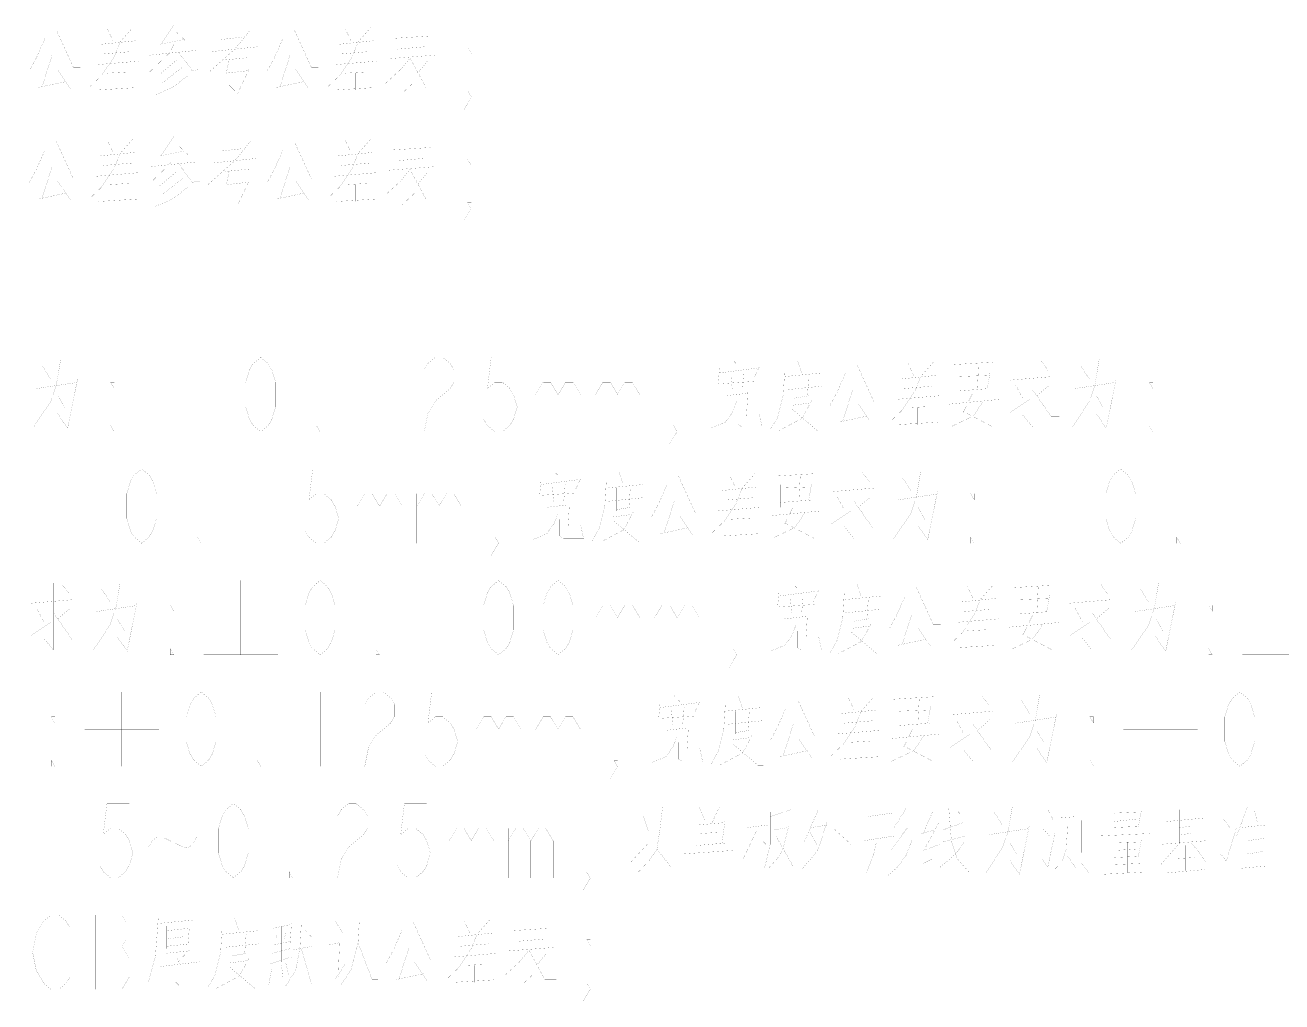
# Model space of a CAD drawing. Header units: millimetres. Extents: x 0 to 379, y 0 to 268.
# Drawn here: x 89.19 to 131.44, y 74.55 to 107.39 of the extents above; entities that cross this region are included whole.
import ezdxf

# ---------------------------------------------------------------- set-up
doc = ezdxf.new("R2010")
doc.units = ezdxf.units.MM
doc.header["$LTSCALE"] = 7.7
doc.layers.get('0').update_dxf_attribs({"linetype": 'CONTINUOUS'})

msp = doc.modelspace()

# ---------------------------------------------------------------- linework, layer by layer
at = {"const_width": 0.003}
for points in [[(94.194, 107.388), (93.766, 106.743)], [(96.147, 107.348), (96.147, 106.541)], [(102.147, 107.348), (102.147, 106.34)], [(89.861, 106.945), (89.575, 106.299), (89.337, 105.856)], [(90.242, 107.227), (90.813, 105.977), (91.051, 105.977)], [(92.813, 107.308), (92.385, 106.824), (92.194, 106.34), (91.766, 105.695), (91.385, 105.332)], [(91.956, 107.267), (92.147, 106.864)], [(93.718, 106.743), (94.528, 106.904)], [(94.289, 107.146), (94.67, 106.783)], [(96.766, 107.227), (96.242, 106.582), (95.337, 105.775)], [(95.766, 106.904), (96.48, 106.985)], [(97.861, 106.945), (97.575, 106.299), (97.337, 105.856)], [(98.242, 107.227), (98.813, 105.977), (99.051, 105.977)], [(100.813, 107.308), (100.385, 106.824), (100.194, 106.34), (99.766, 105.695), (99.385, 105.332)], [(99.956, 107.267), (100.147, 106.864)], [(101.575, 106.945), (102.813, 107.025)], [(91.718, 106.743), (92.909, 106.864)], [(92.766, 106.501), (91.813, 106.42)], [(94.194, 106.743), (94.051, 106.461), (93.337, 105.775)], [(93.385, 106.38), (94.956, 106.541)], [(94.337, 106.501), (94.813, 105.856), (95.051, 105.896)], [(95.48, 106.501), (97.004, 106.662)], [(99.718, 106.743), (100.909, 106.864)], [(100.766, 106.501), (99.813, 106.42)], [(101.718, 106.582), (102.623, 106.662)], [(104.194, 106.427), (104.069, 106.635)], [(104.069, 106.635), (104.194, 106.635)], [(104.194, 106.635), (104.194, 106.427)], [(90.099, 106.38), (89.766, 105.332)], [(91.575, 106.058), (93.004, 106.178)], [(94.289, 106.219), (93.718, 105.735)], [(95.909, 106.219), (96.718, 106.299)], [(96.051, 106.219), (95.956, 105.775)], [(98.099, 106.38), (97.766, 105.332)], [(99.575, 106.058), (101.004, 106.178)], [(102.147, 106.299), (101.813, 105.896), (101.289, 105.412)], [(102.956, 106.38), (101.385, 106.259)], [(102.147, 106.259), (102.67, 105.291), (103.051, 105.291)], [(102.718, 106.178), (102.385, 105.775)], [(90.289, 105.896), (90.718, 105.251)], [(91.956, 105.775), (92.67, 105.816)], [(92.289, 105.775), (92.289, 105.211)], [(94.67, 105.695), (94.147, 105.291), (93.575, 105.049)], [(94.48, 105.977), (93.813, 105.453)], [(95.956, 105.775), (96.67, 105.856)], [(96.718, 105.896), (96.337, 105.09)], [(98.289, 105.896), (98.718, 105.251)], [(99.956, 105.775), (100.67, 105.816)], [(100.289, 105.775), (100.289, 105.211)], [(101.909, 105.977), (101.909, 105.13)], [(89.623, 105.291), (90.575, 105.493)], [(91.67, 105.211), (92.956, 105.291)], [(96.337, 105.09), (96.051, 105.372)], [(97.623, 105.291), (98.575, 105.493)], [(99.67, 105.211), (100.956, 105.291)], [(101.861, 105.09), (102.289, 105.493)], [(104.069, 105.177), (104.194, 105.177), (104.194, 104.969), (103.944, 104.552)], [(104.194, 104.969), (104.069, 105.177)], [(92.813, 103.558), (92.385, 103.074), (92.194, 102.59), (91.766, 101.945), (91.385, 101.582)], [(91.956, 103.517), (92.147, 103.114)], [(94.194, 103.638), (93.766, 102.993)], [(96.147, 103.598), (96.147, 102.791)], [(100.813, 103.558), (100.385, 103.074), (100.194, 102.59), (99.766, 101.945), (99.385, 101.582)], [(99.956, 103.517), (100.147, 103.114)], [(102.147, 103.598), (102.147, 102.59)], [(89.861, 103.195), (89.575, 102.549), (89.337, 102.106)], [(90.242, 103.477), (90.813, 102.227), (91.051, 102.227)], [(91.718, 102.993), (92.909, 103.114)], [(93.718, 102.993), (94.528, 103.154)], [(94.289, 103.396), (94.67, 103.033)], [(96.766, 103.477), (96.242, 102.832), (95.337, 102.025)], [(95.766, 103.154), (96.48, 103.235)], [(97.861, 103.195), (97.575, 102.549), (97.337, 102.106)], [(98.242, 103.477), (98.813, 102.227), (99.051, 102.227)], [(99.718, 102.993), (100.909, 103.114)], [(101.575, 103.195), (102.813, 103.275)], [(92.766, 102.751), (91.813, 102.67)], [(94.194, 102.993), (94.051, 102.711), (93.337, 102.025)], [(93.385, 102.63), (94.956, 102.791)], [(94.337, 102.751), (94.813, 102.106), (95.051, 102.146)], [(95.48, 102.751), (97.004, 102.912)], [(100.766, 102.751), (99.813, 102.67)], [(101.718, 102.832), (102.623, 102.912)], [(104.069, 102.885), (104.194, 102.885)], [(104.194, 102.677), (104.069, 102.885)], [(104.194, 102.885), (104.194, 102.677)], [(90.099, 102.63), (89.766, 101.582)], [(91.575, 102.308), (93.004, 102.428)], [(94.289, 102.469), (93.718, 101.985)], [(95.909, 102.469), (96.718, 102.549)], [(96.051, 102.469), (95.956, 102.025)], [(98.099, 102.63), (97.766, 101.582)], [(99.575, 102.308), (101.004, 102.428)], [(102.147, 102.549), (101.813, 102.146), (101.289, 101.662)], [(102.956, 102.63), (101.385, 102.509)], [(102.147, 102.509), (102.67, 101.541), (103.051, 101.541)], [(102.718, 102.428), (102.385, 102.025)], [(90.289, 102.146), (90.718, 101.501)], [(91.956, 102.025), (92.67, 102.066)], [(92.289, 102.025), (92.289, 101.461)], [(94.67, 101.945), (94.147, 101.541), (93.575, 101.299)], [(94.48, 102.227), (93.813, 101.703)], [(95.956, 102.025), (96.67, 102.106)], [(96.718, 102.146), (96.337, 101.34)], [(98.289, 102.146), (98.718, 101.501)], [(99.956, 102.025), (100.67, 102.066)], [(100.289, 102.025), (100.289, 101.461)], [(101.909, 102.227), (101.909, 101.38)], [(89.623, 101.541), (90.575, 101.743)], [(91.67, 101.461), (92.956, 101.541)], [(96.337, 101.34), (96.051, 101.622)], [(97.623, 101.541), (98.575, 101.743)], [(99.67, 101.461), (100.956, 101.541)], [(101.861, 101.34), (102.289, 101.743)], [(104.069, 101.427), (104.194, 101.427), (104.194, 101.219), (103.944, 100.802)], [(104.194, 101.219), (104.069, 101.427)], [(89.766, 95.937), (90.051, 95.493)], [(90.242, 95.291), (90.385, 96.138)], [(94.444, 96.219), (94.444, 93.719)], [(101.111, 96.219), (101.111, 93.719)], [(102.611, 95.802), (102.736, 96.01), (102.986, 96.219), (103.236, 96.219), (103.486, 96.01), (103.611, 95.802), (103.611, 95.385), (103.486, 95.177), (103.236, 94.969), (102.986, 94.76), (102.736, 94.344), (102.611, 93.719)], [(105.611, 96.219), (104.861, 96.219), (104.736, 95.177)], [(113.016, 96.098), (113.206, 95.896)], [(115.159, 96.098), (115.301, 95.695)], [(117.159, 95.977), (117.73, 94.727), (117.968, 94.727)], [(119.73, 96.058), (119.301, 95.574), (119.111, 95.09), (118.682, 94.445), (118.301, 94.082)], [(118.873, 96.017), (119.063, 95.614)], [(120.397, 95.977), (121.73, 96.058)], [(120.873, 95.13), (120.873, 95.977)], [(121.254, 96.017), (121.206, 95.13)], [(123.063, 96.138), (123.063, 93.88)], [(123.349, 96.098), (123.587, 95.775)], [(124.682, 95.937), (124.968, 95.493)], [(125.159, 95.291), (125.301, 96.138)], [(129.361, 96.219), (129.361, 93.719)], [(90.956, 95.493), (90.623, 93.84)], [(112.539, 95.856), (112.492, 95.332)], [(112.539, 95.695), (113.778, 95.856)], [(112.92, 95.614), (112.968, 95.13)], [(113.349, 95.695), (113.301, 95.13)], [(113.873, 95.896), (113.682, 95.493)], [(114.73, 95.775), (114.682, 94.969), (114.492, 94.203), (114.254, 93.799)], [(114.73, 95.574), (115.968, 95.695)], [(115.063, 95.574), (115.063, 94.808)], [(115.492, 94.928), (115.539, 95.574)], [(116.778, 95.695), (116.492, 95.049), (116.254, 94.606)], [(118.635, 95.493), (119.825, 95.614)], [(120.587, 95.695), (120.587, 94.928)], [(120.587, 95.574), (121.587, 95.614)], [(121.635, 95.735), (121.539, 95.17)], [(122.301, 95.453), (123.73, 95.574)], [(125.873, 95.493), (125.539, 93.84)], [(89.575, 95.17), (90.909, 95.372)], [(90.242, 95.291), (90.051, 94.727)], [(92.069, 95.385), (92.194, 95.385)], [(92.194, 95.177), (92.069, 95.385)], [(92.194, 95.385), (92.194, 95.177)], [(104.736, 95.177), (104.986, 95.385), (105.236, 95.385), (105.486, 95.177), (105.611, 94.969), (105.736, 94.552), (105.611, 94.135), (105.486, 93.927), (105.236, 93.719), (104.986, 93.719), (104.736, 93.927), (104.611, 94.135)], [(106.361, 95.385), (106.361, 93.719)], [(106.361, 94.969), (106.611, 95.385), (106.861, 95.385), (107.111, 94.969), (107.111, 93.719)], [(107.111, 94.969), (107.361, 95.385), (107.611, 95.385), (107.861, 94.969), (107.861, 93.719)], [(108.361, 95.385), (108.361, 93.719)], [(108.361, 94.969), (108.611, 95.385), (108.861, 95.385), (109.111, 94.969), (109.111, 93.719)], [(109.111, 94.969), (109.361, 95.385), (109.611, 95.385), (109.861, 94.969), (109.861, 93.719)], [(112.539, 95.332), (113.73, 95.412)], [(112.73, 95.09), (112.73, 94.324)], [(114.778, 95.13), (115.968, 95.251)], [(117.016, 95.13), (116.682, 94.082)], [(119.682, 95.251), (118.73, 95.17)], [(121.587, 95.17), (120.587, 95.09)], [(122.73, 94.848), (122.492, 95.291)], [(123.063, 95.13), (123.682, 94.243), (123.968, 94.243)], [(123.635, 95.291), (123.206, 94.928)], [(124.492, 95.17), (125.825, 95.372)], [(125.159, 95.291), (124.968, 94.727)], [(126.986, 95.385), (127.111, 95.385)], [(127.111, 95.177), (126.986, 95.385)], [(127.111, 95.385), (127.111, 95.177)], [(89.48, 93.88), (90.051, 94.727)], [(90.289, 94.928), (90.528, 94.525)], [(93.194, 94.969), (95.694, 94.969)], [(113.111, 94.727), (112.968, 94.364), (112.73, 94.041), (112.254, 93.84)], [(112.73, 94.928), (113.444, 95.009)], [(113.492, 95.049), (113.444, 94.243)], [(114.968, 94.606), (115.587, 94.687)], [(115.063, 94.848), (115.539, 94.928)], [(115.301, 94.162), (115.444, 94.404), (115.635, 94.767)], [(117.206, 94.646), (117.635, 94.001)], [(118.492, 94.808), (119.92, 94.928)], [(120.254, 94.646), (121.968, 94.808)], [(121.397, 94.727), (121.063, 94.243), (120.301, 93.88)], [(121.063, 95.049), (120.73, 94.364)], [(122.301, 94.364), (122.968, 94.808)], [(124.397, 93.88), (124.968, 94.727)], [(125.206, 94.928), (125.444, 94.525)], [(128.111, 94.969), (130.611, 94.969)], [(90.623, 93.84), (90.289, 94.324)], [(113.159, 94.525), (113.159, 93.961), (113.301, 93.88), (113.968, 93.88)], [(113.968, 93.88), (113.873, 94.324)], [(114.968, 94.485), (115.825, 93.759), (116.016, 93.759)], [(116.539, 94.041), (117.492, 94.243)], [(118.873, 94.525), (119.587, 94.566)], [(119.206, 94.525), (119.206, 93.961)], [(120.73, 94.404), (121.73, 93.88)], [(123.063, 93.88), (122.73, 94.283)], [(125.539, 93.84), (125.206, 94.324)], [(92.069, 93.927), (92.194, 93.719)], [(92.194, 93.719), (92.069, 93.719), (92.069, 93.927)], [(98.986, 93.927), (99.111, 93.719)], [(99.111, 93.719), (98.986, 93.719), (98.986, 93.927)], [(110.986, 93.927), (111.111, 93.927), (111.111, 93.719), (110.861, 93.302)], [(111.111, 93.719), (110.986, 93.927)], [(115.301, 94.162), (114.539, 93.759)], [(118.587, 93.961), (119.873, 94.041)], [(126.986, 93.927), (127.111, 93.719)], [(127.111, 93.719), (126.986, 93.719), (126.986, 93.927)], [(93.194, 93.719), (95.694, 93.719)], [(102.611, 93.719), (103.611, 93.719)], [(128.111, 93.719), (130.611, 93.719)], [(90.444, 92.469), (90.444, 89.969)], [(97.111, 92.469), (97.111, 89.969)], [(99.611, 92.469), (98.861, 92.469), (98.736, 91.427)], [(107.016, 92.348), (107.206, 92.146)], [(107.873, 92.146), (107.682, 91.743)], [(109.159, 92.348), (109.301, 91.945)], [(111.159, 92.227), (111.73, 90.977), (111.968, 90.977)], [(113.73, 92.308), (113.301, 91.824), (113.111, 91.34), (112.682, 90.695), (112.301, 90.332)], [(112.873, 92.267), (113.063, 91.864)], [(114.397, 92.227), (115.73, 92.308)], [(114.873, 91.38), (114.873, 92.227)], [(115.254, 92.267), (115.206, 91.38)], [(117.063, 92.388), (117.063, 90.13)], [(117.349, 92.348), (117.587, 92.025)], [(118.682, 92.187), (118.968, 91.743)], [(119.159, 91.541), (119.301, 92.388)], [(123.361, 92.469), (123.361, 89.969)], [(130.028, 92.469), (130.028, 89.969)], [(106.539, 92.106), (106.492, 91.582)], [(106.539, 91.945), (107.778, 92.106)], [(106.92, 91.864), (106.968, 91.38)], [(107.349, 91.945), (107.301, 91.38)], [(108.73, 92.025), (108.682, 91.219), (108.492, 90.453), (108.254, 90.049)], [(108.73, 91.824), (109.968, 91.945)], [(109.063, 91.824), (109.063, 91.058)], [(109.492, 91.178), (109.539, 91.824)], [(110.778, 91.945), (110.492, 91.299), (110.254, 90.856)], [(112.635, 91.743), (113.825, 91.864)], [(114.587, 91.945), (114.587, 91.178)], [(114.587, 91.824), (115.587, 91.864)], [(115.635, 91.985), (115.539, 91.42)], [(116.301, 91.703), (117.73, 91.824)], [(119.873, 91.743), (119.539, 90.09)], [(98.736, 91.427), (98.986, 91.635), (99.236, 91.635), (99.486, 91.427), (99.611, 91.219), (99.736, 90.802), (99.611, 90.385), (99.486, 90.177), (99.236, 89.969), (98.986, 89.969), (98.736, 90.177), (98.611, 90.385)], [(100.361, 91.219), (100.611, 91.635), (100.861, 91.635), (101.111, 91.219), (101.111, 89.969)], [(100.361, 91.635), (100.361, 89.969)], [(101.111, 91.219), (101.361, 91.635), (101.611, 91.635), (101.861, 91.219), (101.861, 89.969)], [(102.361, 91.219), (102.611, 91.635), (102.861, 91.635), (103.111, 91.219), (103.111, 89.969)], [(102.361, 91.635), (102.361, 89.969)], [(103.111, 91.219), (103.361, 91.635), (103.611, 91.635), (103.861, 91.219), (103.861, 89.969)], [(106.539, 91.582), (107.73, 91.662)], [(106.73, 91.34), (106.73, 90.574)], [(107.492, 91.299), (107.444, 90.493)], [(108.778, 91.38), (109.968, 91.501)], [(111.016, 91.38), (110.682, 90.332)], [(113.682, 91.501), (112.73, 91.42)], [(115.587, 91.42), (114.587, 91.34)], [(115.063, 91.299), (114.73, 90.614)], [(116.73, 91.098), (116.492, 91.541)], [(117.063, 91.38), (117.682, 90.493), (117.968, 90.493)], [(117.635, 91.541), (117.206, 91.178)], [(118.492, 91.42), (119.825, 91.622)], [(119.159, 91.541), (118.968, 90.977)], [(121.111, 91.427), (120.986, 91.635)], [(120.986, 91.635), (121.111, 91.635)], [(121.111, 91.635), (121.111, 91.427)], [(89.194, 91.219), (91.694, 91.219)], [(107.111, 90.977), (106.968, 90.614), (106.73, 90.291), (106.254, 90.09)], [(106.73, 91.178), (107.444, 91.259)], [(108.968, 90.856), (109.587, 90.937)], [(109.063, 91.098), (109.539, 91.178)], [(109.301, 90.412), (109.444, 90.654), (109.635, 91.017)], [(111.206, 90.896), (111.635, 90.251)], [(112.492, 91.058), (113.92, 91.178)], [(114.254, 90.896), (115.968, 91.058)], [(115.397, 90.977), (115.063, 90.493), (114.301, 90.13)], [(116.301, 90.614), (116.968, 91.058)], [(118.397, 90.13), (118.968, 90.977)], [(119.206, 91.178), (119.444, 90.775)], [(122.111, 91.219), (124.611, 91.219)], [(107.159, 90.775), (107.159, 90.211), (107.301, 90.13), (107.968, 90.13)], [(107.968, 90.13), (107.873, 90.574)], [(108.968, 90.735), (109.825, 90.009), (110.016, 90.009)], [(110.539, 90.291), (111.492, 90.493)], [(112.873, 90.775), (113.587, 90.816)], [(113.206, 90.775), (113.206, 90.211)], [(114.73, 90.654), (115.73, 90.13)], [(117.063, 90.13), (116.73, 90.533)], [(119.539, 90.09), (119.206, 90.574)], [(94.986, 90.177), (95.111, 89.969)], [(95.111, 89.969), (94.986, 89.969), (94.986, 90.177)], [(104.986, 90.177), (105.111, 90.177), (105.111, 89.969), (104.861, 89.552)], [(105.111, 89.969), (104.986, 90.177)], [(109.301, 90.412), (108.539, 90.009)], [(112.587, 90.211), (113.873, 90.291)], [(121.111, 89.969), (120.986, 89.969), (120.986, 90.177)], [(120.986, 90.177), (121.111, 89.969)], [(127.903, 90.177), (128.028, 89.969)], [(128.028, 89.969), (127.903, 89.969), (127.903, 90.177)], [(89.194, 89.969), (91.694, 89.969)], [(122.111, 89.969), (124.611, 89.969)], [(90.147, 88.638), (90.147, 86.38)], [(90.432, 88.598), (90.67, 88.275)], [(91.766, 88.437), (92.051, 87.993)], [(92.242, 87.791), (92.385, 88.638)], [(96.444, 88.719), (96.444, 86.219)], [(103.111, 88.719), (103.111, 86.219)], [(114.539, 88.356), (114.492, 87.832)], [(114.539, 88.195), (115.778, 88.356)], [(115.016, 88.598), (115.206, 88.396)], [(115.873, 88.396), (115.682, 87.993)], [(117.159, 88.598), (117.301, 88.195)], [(119.159, 88.477), (119.73, 87.227), (119.968, 87.227)], [(121.73, 88.558), (121.301, 88.074), (121.111, 87.59), (120.682, 86.945), (120.301, 86.582)], [(120.873, 88.517), (121.063, 88.114)], [(122.397, 88.477), (123.73, 88.558)], [(122.873, 87.63), (122.873, 88.477)], [(123.254, 88.517), (123.206, 87.63)], [(125.063, 88.638), (125.063, 86.38)], [(125.349, 88.598), (125.587, 88.275)], [(126.682, 88.437), (126.968, 87.993)], [(127.159, 87.791), (127.301, 88.638)], [(131.361, 88.719), (131.361, 86.219)], [(89.385, 87.953), (90.813, 88.074)], [(92.956, 87.993), (92.623, 86.34)], [(94.069, 87.885), (94.194, 87.885)], [(94.194, 87.677), (94.069, 87.885)], [(94.194, 87.885), (94.194, 87.677)], [(108.361, 87.885), (108.361, 86.219)], [(108.361, 87.469), (108.611, 87.885), (108.861, 87.885), (109.111, 87.469), (109.111, 86.219)], [(109.111, 87.469), (109.361, 87.885), (109.611, 87.885), (109.861, 87.469), (109.861, 86.219)], [(110.361, 87.885), (110.361, 86.219)], [(110.361, 87.469), (110.611, 87.885), (110.861, 87.885), (111.111, 87.469), (111.111, 86.219)], [(111.111, 87.469), (111.361, 87.885), (111.611, 87.885), (111.861, 87.469), (111.861, 86.219)], [(114.539, 87.832), (115.73, 87.912)], [(114.92, 88.114), (114.968, 87.63)], [(115.349, 88.195), (115.301, 87.63)], [(116.73, 88.275), (116.682, 87.469), (116.492, 86.703), (116.254, 86.299)], [(116.73, 88.074), (117.968, 88.195)], [(117.063, 88.074), (117.063, 87.308)], [(117.492, 87.428), (117.539, 88.074)], [(118.778, 88.195), (118.492, 87.549), (118.254, 87.106)], [(120.635, 87.993), (121.825, 88.114)], [(122.587, 88.195), (122.587, 87.428)], [(122.587, 88.074), (123.587, 88.114)], [(123.635, 88.235), (123.539, 87.67)], [(124.301, 87.953), (125.73, 88.074)], [(127.873, 87.993), (127.539, 86.34)], [(129.111, 87.677), (128.986, 87.885)], [(128.986, 87.885), (129.111, 87.885)], [(129.111, 87.885), (129.111, 87.677)], [(89.813, 87.348), (89.575, 87.791)], [(90.147, 87.63), (90.766, 86.743), (91.051, 86.743)], [(90.718, 87.791), (90.289, 87.428)], [(91.575, 87.67), (92.909, 87.872)], [(92.242, 87.791), (92.051, 87.227)], [(95.194, 87.469), (97.694, 87.469)], [(114.73, 87.59), (114.73, 86.824)], [(114.73, 87.428), (115.444, 87.509)], [(115.492, 87.549), (115.444, 86.743)], [(116.778, 87.63), (117.968, 87.751)], [(119.016, 87.63), (118.682, 86.582)], [(121.682, 87.751), (120.73, 87.67)], [(123.587, 87.67), (122.587, 87.59)], [(123.063, 87.549), (122.73, 86.864)], [(124.73, 87.348), (124.492, 87.791)], [(125.063, 87.63), (125.682, 86.743), (125.968, 86.743)], [(125.635, 87.791), (125.206, 87.428)], [(126.492, 87.67), (127.825, 87.872)], [(127.159, 87.791), (126.968, 87.227)], [(130.111, 87.469), (132.611, 87.469)], [(89.385, 86.864), (90.051, 87.308)], [(91.48, 86.38), (92.051, 87.227)], [(92.289, 87.428), (92.528, 87.025)], [(115.111, 87.227), (114.968, 86.864), (114.73, 86.541), (114.254, 86.34)], [(116.968, 87.106), (117.587, 87.187)], [(117.063, 87.348), (117.539, 87.428)], [(117.301, 86.662), (117.444, 86.904), (117.635, 87.267)], [(119.206, 87.146), (119.635, 86.501)], [(120.492, 87.308), (121.92, 87.428)], [(120.873, 87.025), (121.587, 87.066)], [(122.254, 87.146), (123.968, 87.308)], [(123.397, 87.227), (123.063, 86.743), (122.301, 86.38)], [(124.301, 86.864), (124.968, 87.308)], [(126.397, 86.38), (126.968, 87.227)], [(127.206, 87.428), (127.444, 87.025)], [(90.147, 86.38), (89.813, 86.783)], [(92.623, 86.34), (92.289, 86.824)], [(115.159, 87.025), (115.159, 86.461), (115.301, 86.38), (115.968, 86.38)], [(115.968, 86.38), (115.873, 86.824)], [(117.301, 86.662), (116.539, 86.259)], [(116.968, 86.985), (117.825, 86.259), (118.016, 86.259)], [(118.539, 86.541), (119.492, 86.743)], [(121.206, 87.025), (121.206, 86.461)], [(122.73, 86.904), (123.73, 86.38)], [(125.063, 86.38), (124.73, 86.783)], [(127.539, 86.34), (127.206, 86.824)], [(94.069, 86.427), (94.194, 86.219)], [(94.194, 86.219), (94.069, 86.219), (94.069, 86.427)], [(95.194, 86.219), (97.694, 86.219)], [(101.111, 86.219), (100.986, 86.219), (100.986, 86.427)], [(100.986, 86.427), (101.111, 86.219)], [(112.986, 86.427), (113.111, 86.427), (113.111, 86.219), (112.861, 85.802)], [(113.111, 86.219), (112.986, 86.427)], [(120.587, 86.461), (121.873, 86.541)], [(129.111, 86.219), (128.986, 86.219), (128.986, 86.427)], [(128.986, 86.427), (129.111, 86.219)], [(130.111, 86.219), (132.611, 86.219)], [(92.444, 84.969), (92.444, 82.469)], [(99.111, 84.969), (99.111, 82.469)], [(100.611, 84.552), (100.736, 84.76), (100.986, 84.969), (101.236, 84.969), (101.486, 84.76), (101.611, 84.552), (101.611, 84.135), (101.486, 83.927), (101.236, 83.719), (100.986, 83.51), (100.736, 83.094), (100.611, 82.469)], [(103.611, 84.969), (102.861, 84.969), (102.736, 83.927)], [(127.361, 84.969), (127.361, 82.469)], [(110.539, 84.606), (110.492, 84.082)], [(110.539, 84.445), (111.778, 84.606)], [(111.016, 84.848), (111.206, 84.646)], [(111.873, 84.646), (111.682, 84.243)], [(112.73, 84.525), (112.682, 83.719), (112.492, 82.953), (112.254, 82.549)], [(113.159, 84.848), (113.301, 84.445)], [(115.159, 84.727), (115.73, 83.477), (115.968, 83.477)], [(117.73, 84.808), (117.301, 84.324), (117.111, 83.84), (116.682, 83.195), (116.301, 82.832)], [(116.873, 84.767), (117.063, 84.364)], [(118.397, 84.727), (119.73, 84.808)], [(118.873, 83.88), (118.873, 84.727)], [(119.254, 84.767), (119.206, 83.88)], [(121.063, 84.888), (121.063, 82.63)], [(121.349, 84.848), (121.587, 84.525)], [(122.682, 84.687), (122.968, 84.243)], [(123.159, 84.041), (123.301, 84.888)], [(90.194, 83.927), (90.069, 84.135)], [(90.069, 84.135), (90.194, 84.135)], [(90.194, 84.135), (90.194, 83.927)], [(102.736, 83.927), (102.986, 84.135), (103.236, 84.135), (103.486, 83.927), (103.611, 83.719), (103.736, 83.302), (103.611, 82.885), (103.486, 82.677), (103.236, 82.469), (102.986, 82.469), (102.736, 82.677), (102.611, 82.885)], [(104.361, 84.135), (104.361, 82.469)], [(104.361, 83.719), (104.611, 84.135), (104.861, 84.135), (105.111, 83.719), (105.111, 82.469)], [(105.111, 83.719), (105.361, 84.135), (105.611, 84.135), (105.861, 83.719), (105.861, 82.469)], [(106.361, 84.135), (106.361, 82.469)], [(106.361, 83.719), (106.611, 84.135), (106.861, 84.135), (107.111, 83.719), (107.111, 82.469)], [(107.111, 83.719), (107.361, 84.135), (107.611, 84.135), (107.861, 83.719), (107.861, 82.469)], [(110.539, 84.082), (111.73, 84.162)], [(110.92, 84.364), (110.968, 83.88)], [(111.349, 84.445), (111.301, 83.88)], [(112.73, 84.324), (113.968, 84.445)], [(113.063, 84.324), (113.063, 83.558)], [(113.492, 83.678), (113.539, 84.324)], [(114.778, 84.445), (114.492, 83.799), (114.254, 83.356)], [(116.635, 84.243), (117.825, 84.364)], [(118.587, 84.445), (118.587, 83.678)], [(118.587, 84.324), (119.587, 84.364)], [(119.635, 84.485), (119.539, 83.92)], [(120.301, 84.203), (121.73, 84.324)], [(122.492, 83.92), (123.825, 84.122)], [(123.873, 84.243), (123.539, 82.59)], [(125.111, 83.927), (124.986, 84.135)], [(124.986, 84.135), (125.111, 84.135)], [(125.111, 84.135), (125.111, 83.927)], [(91.194, 83.719), (93.694, 83.719)], [(110.73, 83.84), (110.73, 83.074)], [(110.73, 83.678), (111.444, 83.759)], [(111.492, 83.799), (111.444, 82.993)], [(112.778, 83.88), (113.968, 84.001)], [(113.063, 83.598), (113.539, 83.678)], [(115.016, 83.88), (114.682, 82.832)], [(116.492, 83.558), (117.92, 83.678)], [(117.682, 84.001), (116.73, 83.92)], [(119.587, 83.92), (118.587, 83.84)], [(119.063, 83.799), (118.73, 83.114)], [(120.73, 83.598), (120.492, 84.041)], [(121.063, 83.88), (121.682, 82.993), (121.968, 82.993)], [(121.635, 84.041), (121.206, 83.678)], [(123.159, 84.041), (122.968, 83.477)], [(123.206, 83.678), (123.444, 83.275)], [(126.111, 83.719), (128.611, 83.719)], [(111.111, 83.477), (110.968, 83.114), (110.73, 82.791), (110.254, 82.59)], [(111.159, 83.275), (111.159, 82.711), (111.301, 82.63), (111.968, 82.63)], [(112.968, 83.356), (113.587, 83.437)], [(112.968, 83.235), (113.825, 82.509), (114.016, 82.509)], [(113.301, 82.912), (113.444, 83.154), (113.635, 83.517)], [(115.206, 83.396), (115.635, 82.751)], [(116.873, 83.275), (117.587, 83.316)], [(117.206, 83.275), (117.206, 82.711)], [(118.254, 83.396), (119.968, 83.558)], [(119.397, 83.477), (119.063, 82.993), (118.301, 82.63)], [(120.301, 83.114), (120.968, 83.558)], [(122.397, 82.63), (122.968, 83.477)], [(111.968, 82.63), (111.873, 83.074)], [(113.301, 82.912), (112.539, 82.509)], [(114.539, 82.791), (115.492, 82.993)], [(118.73, 83.154), (119.73, 82.63)], [(121.063, 82.63), (120.73, 83.033)], [(123.539, 82.59), (123.206, 83.074)], [(90.194, 82.469), (90.069, 82.469), (90.069, 82.677)], [(90.069, 82.677), (90.194, 82.469)], [(91.194, 82.469), (93.694, 82.469)], [(97.111, 82.469), (96.986, 82.469), (96.986, 82.677)], [(96.986, 82.677), (97.111, 82.469)], [(100.611, 82.469), (101.611, 82.469)], [(108.986, 82.677), (109.111, 82.677), (109.111, 82.469), (108.861, 82.052)], [(109.111, 82.469), (108.986, 82.677)], [(116.587, 82.711), (117.873, 82.791)], [(125.111, 82.469), (124.986, 82.469), (124.986, 82.677)], [(124.986, 82.677), (125.111, 82.469)], [(126.111, 82.469), (128.611, 82.469)], [(90.194, 81.219), (90.194, 78.719)], [(92.694, 81.219), (91.944, 81.219), (91.819, 80.177)], [(99.694, 80.802), (99.819, 81.01), (100.069, 81.219), (100.319, 81.219), (100.569, 81.01), (100.694, 80.802), (100.694, 80.385), (100.569, 80.177), (100.319, 79.969), (100.069, 79.76), (99.819, 79.344), (99.694, 78.719)], [(102.694, 81.219), (101.944, 81.219), (101.819, 80.177)], [(116.385, 81.138), (116.385, 78.84)], [(122.242, 80.291), (122.385, 81.138)], [(109.575, 80.896), (109.575, 79.243)], [(109.956, 80.856), (110.147, 80.291)], [(110.623, 81.098), (110.528, 80.291), (110.432, 79.687), (110.909, 79.082)], [(111.861, 81.098), (112.051, 80.654)], [(112.528, 81.098), (112.289, 80.574)], [(113.813, 81.058), (113.813, 78.84)], [(114.242, 80.937), (114.242, 79.848), (114.051, 79.041)], [(114.242, 80.775), (114.956, 81.017)], [(115.861, 81.017), (115.385, 79.928)], [(117.48, 80.775), (118.337, 80.896)], [(117.813, 80.775), (117.813, 79.928)], [(118.147, 80.856), (118.147, 78.92)], [(118.813, 81.058), (118.385, 80.372)], [(119.718, 80.977), (119.385, 80.211)], [(120.242, 81.098), (120.337, 79.928), (120.528, 79.364)], [(120.528, 80.977), (120.718, 80.775)], [(121.766, 80.937), (122.051, 80.493)], [(123.575, 81.017), (123.766, 80.654)], [(124.004, 79.485), (124.004, 80.896)], [(124.004, 80.735), (124.48, 80.775)], [(124.48, 80.896), (124.48, 79.525)], [(124.956, 81.098), (124.956, 78.88)], [(125.813, 81.058), (125.813, 80.291)], [(125.813, 80.896), (126.67, 80.937)], [(126.718, 80.977), (126.623, 80.453)], [(127.575, 80.614), (128.861, 80.735)], [(128.004, 81.017), (128.004, 79.888)], [(128.48, 81.098), (128.48, 79.928)], [(130.289, 81.098), (129.909, 80.09)], [(130.528, 80.977), (130.623, 80.574)], [(91.819, 80.177), (92.069, 80.385), (92.319, 80.385), (92.569, 80.177), (92.694, 79.969), (92.819, 79.552), (92.694, 79.135), (92.569, 78.927), (92.319, 78.719), (92.069, 78.719), (91.819, 78.927), (91.694, 79.135)], [(101.819, 80.177), (102.069, 80.385), (102.319, 80.385), (102.569, 80.177), (102.694, 79.969), (102.819, 79.552), (102.694, 79.135), (102.569, 78.927), (102.319, 78.719), (102.069, 78.719), (101.819, 78.927), (101.694, 79.135)], [(103.444, 80.385), (103.444, 78.719)], [(103.444, 79.969), (103.694, 80.385), (103.944, 80.385), (104.194, 79.969), (104.194, 78.719)], [(104.194, 79.969), (104.444, 80.385), (104.694, 80.385), (104.944, 79.969), (104.944, 78.719)], [(105.444, 80.385), (105.444, 78.719)], [(105.444, 79.969), (105.694, 80.385), (105.944, 80.385), (106.194, 79.969), (106.194, 78.719)], [(106.194, 79.969), (106.444, 80.385), (106.694, 80.385), (106.944, 79.969), (106.944, 78.719)], [(111.766, 80.614), (111.766, 79.727)], [(112.67, 80.574), (111.766, 80.493)], [(112.242, 78.84), (112.242, 80.533)], [(112.718, 80.614), (112.623, 79.888)], [(113.813, 80.372), (113.337, 79.364)], [(114.147, 80.493), (113.48, 80.412)], [(114.861, 80.453), (114.67, 79.687), (114.48, 79.364), (114.147, 79.001)], [(114.385, 80.332), (114.861, 80.412)], [(116.147, 80.574), (115.909, 79.848), (115.813, 79.606), (115.337, 79.041)], [(115.623, 80.412), (116.147, 80.493)], [(116.385, 80.372), (116.956, 79.848)], [(118.861, 80.412), (118.289, 79.646)], [(119.337, 80.211), (119.766, 80.332)], [(119.909, 80.574), (119.432, 79.687)], [(120.051, 80.332), (120.718, 80.574)], [(121.575, 80.17), (122.909, 80.372)], [(122.242, 80.291), (122.051, 79.727)], [(122.956, 80.493), (122.623, 78.84)], [(123.385, 80.412), (123.623, 80.13)], [(124.242, 80.493), (124.194, 79.687)], [(124.718, 79.566), (124.718, 80.654)], [(125.813, 80.614), (126.528, 80.695)], [(126.67, 80.453), (125.813, 80.412)], [(128.004, 80.412), (128.385, 80.453)], [(129.718, 80.372), (129.48, 80.695)], [(129.575, 79.283), (129.909, 80.372)], [(130.051, 80.453), (130.051, 78.84)], [(130.099, 80.412), (130.861, 80.493)], [(130.528, 80.412), (130.528, 79.082)], [(93.337, 79.767), (93.48, 79.969), (93.623, 80.09), (93.718, 80.09), (93.813, 80.09), (94.147, 79.928)], [(94.48, 79.767), (94.147, 79.928)], [(94.956, 80.09), (94.813, 79.848)], [(109.48, 79.162), (110.147, 79.888)], [(111.766, 79.808), (112.718, 79.888)], [(111.909, 80.211), (112.528, 80.251)], [(113.813, 80.13), (114.099, 79.848)], [(114.432, 80.13), (115.004, 79.122), (115.099, 79.122)], [(115.575, 80.251), (115.813, 79.848)], [(117.385, 79.969), (118.432, 80.13)], [(117.718, 79.485), (117.813, 79.928)], [(119.004, 79.969), (118.813, 79.485), (118.528, 79.082), (118.194, 78.799)], [(120.766, 79.928), (120.48, 79.525), (119.909, 79.041)], [(120.051, 79.928), (120.813, 80.13)], [(122.289, 79.928), (122.528, 79.525)], [(123.813, 80.211), (123.575, 79.082)], [(125.337, 80.13), (127.004, 80.211)], [(125.813, 80.009), (125.813, 79.324)], [(125.813, 79.888), (126.67, 79.928)], [(126.242, 79.928), (126.242, 78.88)], [(126.718, 80.009), (126.623, 79.445)], [(128.004, 79.888), (127.337, 79.122)], [(127.385, 79.848), (128.909, 79.969)], [(128.004, 80.17), (128.385, 80.211)], [(128.385, 79.928), (128.909, 79.243), (129.051, 79.243)], [(130.289, 79.969), (130.861, 80.049)], [(94.813, 79.848), (94.718, 79.767), (94.623, 79.727), (94.48, 79.767)], [(110.432, 79.687), (110.194, 79.324), (109.813, 78.92)], [(111.337, 79.525), (113.051, 79.646)], [(117.718, 79.525), (117.48, 78.88)], [(119.956, 79.848), (119.385, 79.646)], [(119.385, 79.203), (119.956, 79.485)], [(121.48, 78.88), (122.051, 79.727)], [(123.67, 78.88), (124.051, 79.243), (124.194, 79.687)], [(124.528, 79.041), (124.242, 79.445)], [(126.67, 79.445), (125.813, 79.404)], [(125.909, 79.646), (126.528, 79.687)], [(128.194, 79.808), (128.194, 78.961)], [(129.385, 79.525), (129.575, 79.283)], [(130.289, 79.525), (130.813, 79.606)], [(120.528, 79.364), (120.956, 78.88)], [(120.956, 78.88), (120.956, 79.404)], [(122.623, 78.84), (122.289, 79.324)], [(123.575, 79.082), (123.385, 79.364)], [(124.956, 78.88), (124.718, 79.203)], [(125.718, 79.162), (126.67, 79.203)], [(127.861, 79.364), (128.528, 79.404)], [(130.051, 79.041), (130.956, 79.122)], [(98.194, 78.719), (98.069, 78.719), (98.069, 78.927)], [(98.069, 78.927), (98.194, 78.719)], [(99.694, 78.719), (100.694, 78.719)], [(108.069, 78.927), (108.194, 78.927), (108.194, 78.719), (107.944, 78.302)], [(108.194, 78.719), (108.069, 78.927)], [(125.432, 78.84), (126.861, 78.92)], [(127.528, 78.88), (128.861, 79.001)], [(90.694, 75.385), (90.569, 75.177), (90.319, 74.969), (90.069, 74.969), (89.819, 75.177), (89.694, 75.385), (89.569, 75.594), (89.444, 76.219), (89.569, 76.844), (89.694, 77.052), (89.819, 77.26), (90.069, 77.469), (90.319, 77.469), (90.569, 77.26), (90.694, 77.052)], [(93.67, 77.388), (93.575, 76.098), (93.337, 75.211)], [(96.242, 77.348), (96.385, 76.945)], [(100.432, 77.348), (100.385, 76.541), (100.861, 75.291), (101.051, 75.291)], [(106.147, 77.348), (106.147, 76.34)], [(93.67, 77.187), (94.909, 77.308)], [(93.956, 77.106), (93.956, 76.34)], [(94.718, 77.025), (93.956, 76.945)], [(94.67, 76.501), (94.718, 77.106)], [(95.813, 77.025), (95.766, 76.219), (95.575, 75.453), (95.337, 75.049)], [(95.813, 76.824), (97.051, 76.945)], [(97.48, 77.187), (97.48, 76.38)], [(97.528, 77.025), (98.099, 77.146)], [(97.813, 77.106), (97.813, 75.896)], [(97.956, 76.904), (97.909, 76.662)], [(98.48, 77.227), (98.432, 76.38), (98.289, 75.614), (97.956, 75.09)], [(98.147, 77.187), (98.099, 76.501)], [(98.623, 76.945), (98.813, 76.743)], [(99.623, 77.267), (99.861, 76.864)], [(101.861, 76.945), (101.575, 76.299), (101.337, 75.856)], [(102.242, 77.227), (102.813, 75.977), (103.051, 75.977)], [(104.813, 77.308), (104.385, 76.824), (104.194, 76.34), (103.766, 75.695), (103.385, 75.332)], [(103.956, 77.267), (104.147, 76.864)], [(105.575, 76.945), (106.813, 77.025)], [(93.956, 76.662), (94.528, 76.743)], [(93.956, 76.42), (94.718, 76.501)], [(95.861, 76.38), (97.051, 76.501)], [(96.147, 76.824), (96.147, 76.058)], [(96.575, 76.178), (96.623, 76.824)], [(97.528, 76.461), (98.099, 76.582)], [(97.623, 76.824), (97.67, 76.662)], [(99.385, 76.461), (99.766, 76.541)], [(99.766, 76.582), (99.718, 75.412)], [(100.385, 76.541), (100.147, 75.614), (99.813, 75.13)], [(103.718, 76.743), (104.909, 76.864)], [(104.766, 76.501), (103.813, 76.42)], [(105.718, 76.582), (106.623, 76.662)], [(108.194, 76.427), (108.069, 76.635)], [(108.069, 76.635), (108.194, 76.635)], [(108.194, 76.635), (108.194, 76.427)], [(91.569, 76.427), (92.444, 76.427)], [(93.861, 76.178), (94.67, 76.259)], [(94.289, 76.058), (94.385, 75.816), (94.385, 75.09)], [(94.337, 75.896), (94.718, 76.299)], [(96.147, 76.098), (96.623, 76.178)], [(98.147, 76.058), (97.385, 75.816)], [(98.099, 76.34), (97.48, 76.178)], [(98.194, 76.299), (98.861, 76.42)], [(98.48, 76.34), (98.813, 75.17), (99.004, 75.17)], [(102.099, 76.38), (101.766, 75.332)], [(103.575, 76.058), (105.004, 76.178)], [(106.147, 76.299), (105.813, 75.896), (105.289, 75.412)], [(106.956, 76.38), (105.385, 76.259)], [(106.147, 76.259), (106.67, 75.291), (107.051, 75.291)], [(106.718, 76.178), (106.385, 75.775)], [(93.718, 75.735), (95.051, 75.896)], [(96.051, 75.856), (96.67, 75.937)], [(96.051, 75.735), (96.909, 75.009), (97.099, 75.009)], [(96.385, 75.412), (96.528, 75.654), (96.718, 76.017)], [(97.48, 75.654), (97.385, 75.13)], [(97.623, 75.695), (97.623, 75.291)], [(97.813, 75.775), (97.861, 75.372)], [(98.051, 75.453), (97.956, 75.856)], [(99.623, 75.332), (99.956, 75.816)], [(102.289, 75.896), (102.718, 75.251)], [(103.956, 75.775), (104.67, 75.816)], [(104.289, 75.775), (104.289, 75.211)], [(105.909, 75.977), (105.909, 75.13)], [(94.385, 75.09), (94.051, 75.412)], [(96.385, 75.412), (95.623, 75.009)], [(101.623, 75.291), (102.575, 75.493)], [(103.67, 75.211), (104.956, 75.291)], [(105.861, 75.09), (106.289, 75.493)], [(108.069, 75.177), (108.194, 75.177), (108.194, 74.969), (107.944, 74.552)], [(108.194, 74.969), (108.069, 75.177)]]:
    msp.add_lwpolyline(points, dxfattribs=at)
for points in [[(97.111, 93.719), (96.861, 93.927), (96.736, 94.135), (96.611, 94.552), (96.611, 95.385), (96.736, 95.802), (96.861, 96.01), (97.111, 96.219), (97.361, 96.01), (97.486, 95.802), (97.611, 95.385), (97.611, 94.552), (97.486, 94.135), (97.361, 93.927)], [(93.111, 89.969), (92.861, 90.177), (92.736, 90.385), (92.611, 90.802), (92.611, 91.635), (92.736, 92.052), (92.861, 92.26), (93.111, 92.469), (93.361, 92.26), (93.486, 92.052), (93.611, 91.635), (93.611, 90.802), (93.486, 90.385), (93.361, 90.177)], [(126.028, 89.969), (125.778, 90.177), (125.653, 90.385), (125.528, 90.802), (125.528, 91.635), (125.653, 92.052), (125.778, 92.26), (126.028, 92.469), (126.278, 92.26), (126.403, 92.052), (126.528, 91.635), (126.528, 90.802), (126.403, 90.385), (126.278, 90.177)], [(99.111, 86.219), (98.861, 86.427), (98.736, 86.635), (98.611, 87.052), (98.611, 87.885), (98.736, 88.302), (98.861, 88.51), (99.111, 88.719), (99.361, 88.51), (99.486, 88.302), (99.611, 87.885), (99.611, 87.052), (99.486, 86.635), (99.361, 86.427)], [(105.111, 86.219), (104.861, 86.427), (104.736, 86.635), (104.611, 87.052), (104.611, 87.885), (104.736, 88.302), (104.861, 88.51), (105.111, 88.719), (105.361, 88.51), (105.486, 88.302), (105.611, 87.885), (105.611, 87.052), (105.486, 86.635), (105.361, 86.427)], [(107.111, 86.219), (106.861, 86.427), (106.736, 86.635), (106.611, 87.052), (106.611, 87.885), (106.736, 88.302), (106.861, 88.51), (107.111, 88.719), (107.361, 88.51), (107.486, 88.302), (107.611, 87.885), (107.611, 87.052), (107.486, 86.635), (107.361, 86.427)], [(95.111, 82.469), (94.861, 82.677), (94.736, 82.885), (94.611, 83.302), (94.611, 84.135), (94.736, 84.552), (94.861, 84.76), (95.111, 84.969), (95.361, 84.76), (95.486, 84.552), (95.611, 84.135), (95.611, 83.302), (95.486, 82.885), (95.361, 82.677)], [(130.028, 82.469), (129.778, 82.677), (129.653, 82.885), (129.528, 83.302), (129.528, 84.135), (129.653, 84.552), (129.778, 84.76), (130.028, 84.969), (130.278, 84.76), (130.403, 84.552), (130.528, 84.135), (130.528, 83.302), (130.403, 82.885), (130.278, 82.677)], [(96.194, 78.719), (95.944, 78.927), (95.819, 79.135), (95.694, 79.552), (95.694, 80.385), (95.819, 80.802), (95.944, 81.01), (96.194, 81.219), (96.444, 81.01), (96.569, 80.802), (96.694, 80.385), (96.694, 79.552), (96.569, 79.135), (96.444, 78.927)], [(91.569, 77.469), (91.569, 74.969), (92.444, 74.969), (92.569, 75.177), (92.694, 75.385), (92.694, 76.01), (92.569, 76.219), (92.444, 76.427), (92.569, 76.635), (92.569, 77.26), (92.444, 77.469)]]:
    msp.add_lwpolyline(points, close=True, dxfattribs=at)

doc.saveas('drawing.dxf')
